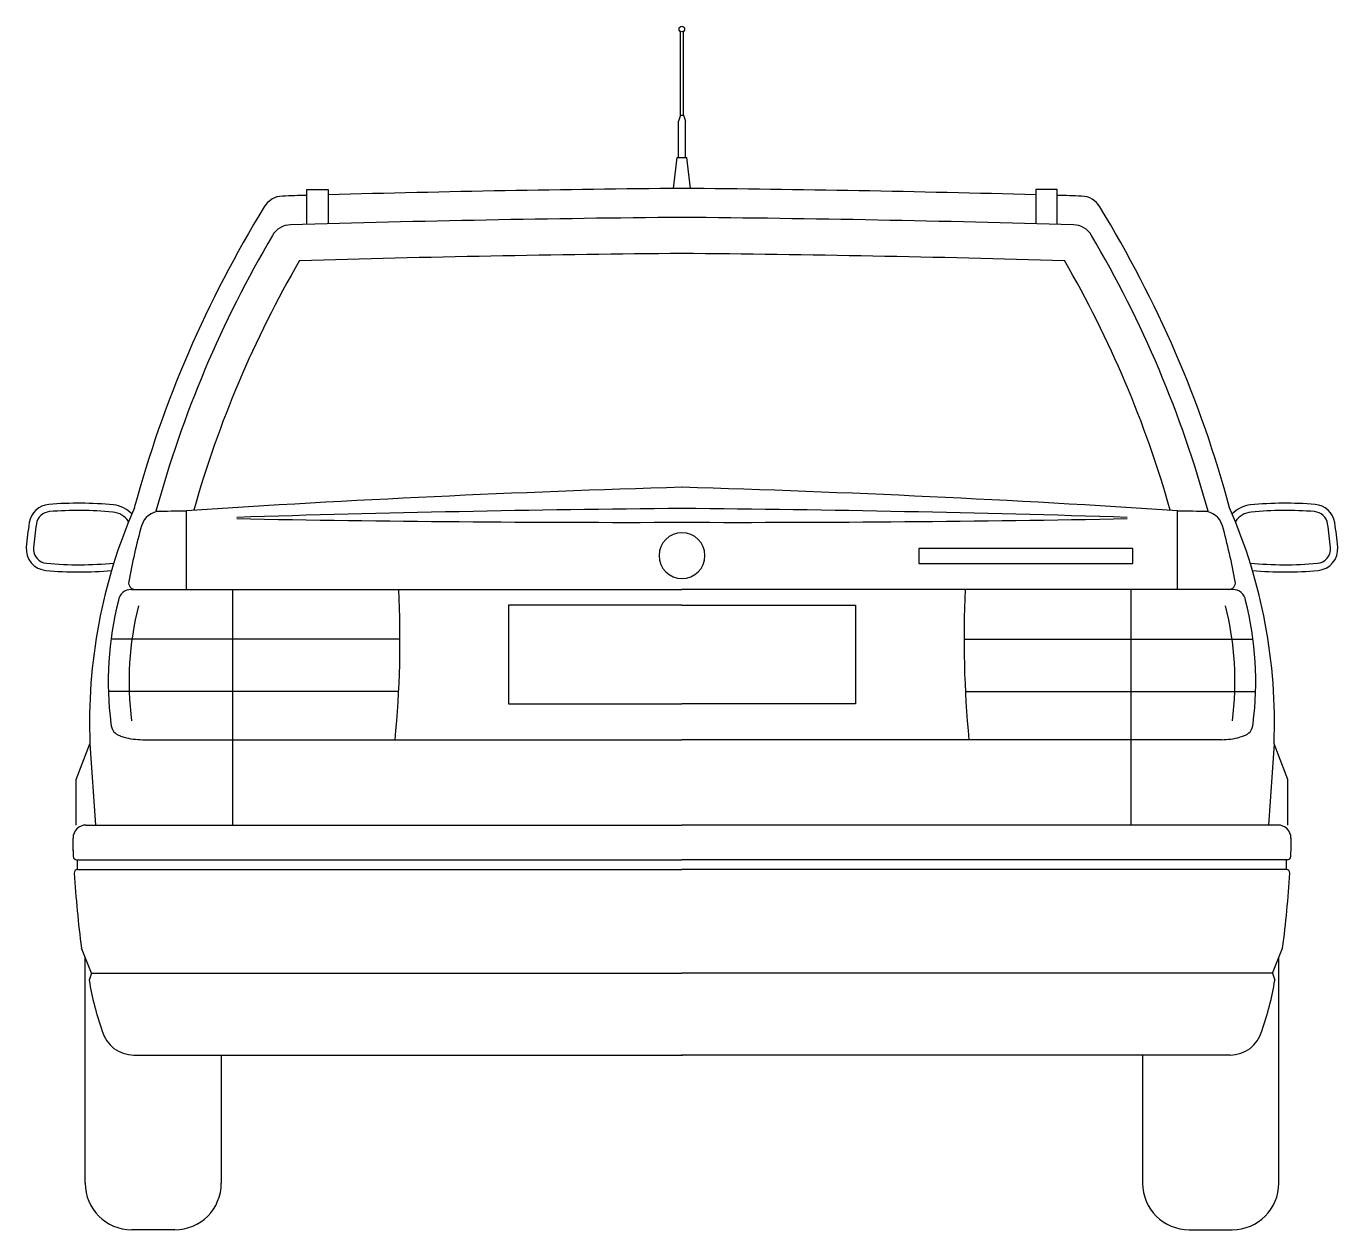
# Model space of a CAD drawing. Header units: metres. Extents: x -0.18 to 1.71, y 0 to 1.74.
import ezdxf

# ---------------------------------------------------------------- set-up
doc = ezdxf.new("R2010")
doc.units = ezdxf.units.M

msp = doc.modelspace()

# ---------------------------------------------------------------- linework, layer by layer
for p, q in [((0.7613, 1.6089), (0.7613, 1.7294)), ((0.7657, 1.6089), (0.7657, 1.7297)), ((0.7613, 1.6089), (0.7583, 1.5998)), ((0.7583, 1.5477), (0.7583, 1.5998)), ((0.7613, 1.6089), (0.7657, 1.6089)), ((0.7657, 1.6089), (0.7687, 1.5998)), ((0.7687, 1.5477), (0.7687, 1.5998)), ((0.751, 1.5028), (0.7564, 1.5477)), ((0.7564, 1.5477), (0.7707, 1.5477)), ((0.776, 1.5028), (0.7707, 1.5477)), ((0.2217, 1.5014), (0.2528, 1.5014)), ((0.2217, 1.4929), (0.2217, 1.5014)), ((0.2528, 1.5014), (0.2528, 1.4938)), ((1.2742, 1.5014), (1.2742, 1.4938)), ((1.3053, 1.5014), (1.2742, 1.5014)), ((1.3053, 1.4929), (1.3053, 1.5014)), ((0.2217, 1.4516), (0.2217, 1.4929)), ((0.2528, 1.4938), (0.2528, 1.4526)), ((1.2742, 1.4938), (1.2742, 1.4526)), ((1.3053, 1.4516), (1.3053, 1.4929)), ((0.048, 0.9242), (0.048, 1.0378)), ((1.479, 0.9242), (1.479, 1.0378)), ((-0.0316, 0.9242), (-0.026, 0.9242)), ((-0.026, 0.9242), (0.7635, 0.9242)), ((0.1148, 0.5841), (0.1148, 0.9242)), ((1.553, 0.9242), (0.7635, 0.9242)), ((1.4122, 0.5841), (1.4122, 0.9242)), ((1.5586, 0.9242), (1.553, 0.9242)), ((0.3562, 0.8525), (-0.061, 0.8525)), ((1.1708, 0.8525), (1.588, 0.8525)), ((0.3545, 0.7769), (-0.0649, 0.7769)), ((1.1725, 0.7769), (1.5919, 0.7769)), ((-0.1115, 0.6499), (-0.0914, 0.7012)), ((-0.0914, 0.7012), (-0.0832, 0.5841)), ((-0.0474, 0.7126), (-0.0421, 0.7111)), ((-0.0155, 0.7073), (0.7635, 0.7073)), ((1.5426, 0.7073), (0.7635, 0.7073)), ((1.5744, 0.7126), (1.5691, 0.7111)), ((1.6184, 0.7012), (1.6102, 0.5841)), ((1.6385, 0.6499), (1.6184, 0.7012)), ((-0.1115, 0.5841), (-0.1115, 0.6499)), ((1.6385, 0.5841), (1.6385, 0.6499)), ((-0.0968, 0.5841), (0.7635, 0.5841)), ((1.6238, 0.5841), (0.7635, 0.5841)), ((-0.1158, 0.5471), (-0.1158, 0.5651)), ((1.6429, 0.5471), (1.6429, 0.5651)), ((-0.1107, 0.5341), (-0.1094, 0.5341)), ((-0.1094, 0.5198), (-0.1094, 0.5341)), ((-0.1094, 0.5341), (0.7635, 0.5341)), ((1.6364, 0.5341), (0.7635, 0.5341)), ((1.6377, 0.5341), (1.6364, 0.5341)), ((1.6364, 0.5198), (1.6364, 0.5341)), ((-0.1094, 0.5198), (0.7635, 0.5198)), ((1.6364, 0.5198), (0.7635, 0.5198)), ((-0.0891, 0.3701), (-0.1037, 0.4062)), ((1.6162, 0.3701), (1.6307, 0.4062)), ((-0.0983, 0.0672), (-0.0983, 0.3928)), ((1.6253, 0.0672), (1.6253, 0.3928)), ((-0.0891, 0.3701), (-0.0926, 0.3602)), ((-0.0891, 0.3701), (0.7635, 0.3701)), ((1.6162, 0.3701), (0.7635, 0.3701)), ((1.6162, 0.3701), (1.6196, 0.3602)), ((-0.028, 0.2521), (0.7641, 0.2521)), ((0.0983, 0.2521), (0.0983, 0.0672)), ((1.555, 0.2521), (0.763, 0.2521)), ((1.4287, 0.2521), (1.4287, 0.0672)), ((0.0311, 0), (-0.0311, 0)), ((1.4959, 0), (1.5581, 0))]:
    msp.add_line(p, q)
msp.add_lwpolyline([(1.1057, 0.9834), (1.1057, 0.9614), (1.4146, 0.9614), (1.4146, 0.9834)], close=True)
for points in [[(0.7635, 0.9016), (0.513, 0.9016), (0.513, 0.7591), (0.7635, 0.7591)], [(0.7635, 0.9016), (1.014, 0.9016), (1.014, 0.7591), (0.7635, 0.7591)]]:
    msp.add_lwpolyline(points)
msp.add_circle((0.7633, 1.733), 0.00405)
for centre, radius, start, end in [((1.005, -26.1068), 27.6108, 90.50123, 91.56125), ((0.522, -26.1068), 27.6108, 88.43875, 89.49877), ((0.1875, 1.4606), 0.0313, 91.6988, 150.1842), ((1.005, -26.1068), 27.6108, 91.62568, 91.69878), ((0.522, -26.1068), 27.6108, 88.30122, 88.37432), ((1.3396, 1.4606), 0.0313, 29.8158, 88.3012), ((1.5679, 0.6106), 1.6525, 148.4117, 164.8703), ((1.005, -26.1068), 27.569, 90.50123, 91.67723), ((0.522, -26.1068), 27.569, 88.32277, 89.49877), ((-0.0409, 0.6106), 1.6525, 15.1297, 31.5883), ((0.199, 1.4192), 0.0313, 91.6772, 149.4294), ((1.328, 1.4192), 0.0313, 30.5706, 88.3228), ((1.5679, 0.6106), 1.6211, 149.4294, 164.7514), ((-0.0409, 0.6106), 1.6211, 15.2486, 30.5706), ((1.005, -26.1068), 27.5169, 90.50123, 91.65316), ((0.522, -26.1068), 27.5169, 88.34684, 89.49877), ((1.5679, 0.6106), 1.569, 149.8489, 164.1726), ((-0.0409, 0.6106), 1.569, 15.8274, 30.1511), ((1.3376, -18.6158), 19.6958, 91.67038, 93.75422), ((0.1894, -18.6158), 19.6958, 86.24578, 88.32962), ((-0.1481, 1.0156), 0.0313, 94.6694, 170.8541), ((-0.1078, 0.5217), 0.5269, 84.516, 94.6694), ((0.682, 0.732), 0.774, 156.3981, 182.2764), ((-0.0614, 1.0046), 0.0417, 43.2358, 84.516), ((0.845, 0.732), 0.774, 357.7236, 23.6019), ((1.5884, 1.0046), 0.0417, 95.484, 136.7642), ((1.6348, 0.5217), 0.5269, 85.3306, 95.484), ((1.6751, 1.0156), 0.0313, 9.1459, 85.3306), ((-0.1481, 1.0156), 0.0209, 94.6694, 170.8541), ((-0.1078, 0.5217), 0.5165, 84.516, 94.6694), ((-0.0614, 1.0046), 0.0313, 34.2576, 84.516), ((0.0106, 1.0085), 0.0285, 91.1152, 164.6024), ((-1.6839, 88.0548), 87.0342, 271.111109, 271.140198), ((1.0335, -28.5408), 29.5831, 90.52293, 91.76854), ((0.683, 30.6075), 29.5865, 268.9106, 270.15584), ((0.4935, -28.5408), 29.5831, 88.23146, 89.47707), ((0.844, 30.6075), 29.5865, 269.84416, 271.0894), ((3.2109, 88.0548), 87.0342, 268.859802, 268.888891), ((1.5164, 1.0085), 0.0285, 15.3976, 88.8848), ((1.5884, 1.0046), 0.0313, 95.484, 145.7424), ((1.6348, 0.5217), 0.5165, 85.3306, 95.484), ((1.6751, 1.0156), 0.0209, 9.1459, 85.3306), ((0.2713, 0.9481), 0.4561, 170.8541, 175.3214), ((0.2713, 0.9481), 0.4457, 170.8541, 175.3214), ((0.8901, 0.7663), 0.9408, 164.6024, 169.6463), ((0.7635, 0.973), 0.0331, 90, 270), ((0.7635, 0.973), 0.0331, 270, 90), ((0.6369, 0.7663), 0.9408, 10.3537, 15.3976), ((1.2557, 0.9481), 0.4457, 4.6786, 9.1459), ((1.2557, 0.9481), 0.4561, 4.6786, 9.1459), ((-0.1521, 0.9827), 0.0313, 175.3214, 264.8682), ((1.6791, 0.9827), 0.0313, 275.1318, 4.6786), ((-0.1521, 0.9827), 0.0209, 175.3214, 264.8682), ((1.6791, 0.9827), 0.0209, 275.1318, 4.6786), ((-0.1078, 1.4763), 0.5269, 264.8682, 275.1802), ((-0.1078, 1.4763), 0.5165, 264.8682, 275.6505), ((1.6348, 1.4763), 0.5165, 264.3495, 275.1318), ((1.6348, 1.4763), 0.5269, 264.8198, 275.1318), ((-0.026, 0.9337), 0.00952, 169.6463, 270), ((1.553, 0.9337), 0.00952, 270, 10.3537), ((-0.0316, 0.9051), 0.019, 90, 171.2468), ((-1.1252, 0.8519), 1.4815, 354.3975, 2.7954), ((2.6523, 0.8519), 1.4815, 177.2046, 185.6025), ((1.5586, 0.9051), 0.019, 8.7532, 90), ((0.4095, 0.7912), 0.4745, 165.7467, 187.3411), ((0.4095, 0.7912), 0.4445, 165.7467, 187.3411), ((1.1175, 0.7912), 0.4445, 352.6589, 14.2533), ((1.1175, 0.7912), 0.4745, 352.6589, 14.2533), ((-0.0421, 0.7309), 0.019, 180.9528, 253.7898), ((1.5691, 0.7309), 0.019, 286.2102, 359.0472), ((-0.0155, 0.8025), 0.0952, 253.7898, 270), ((1.5426, 0.8025), 0.0952, 270, 286.2102), ((-0.0968, 0.5651), 0.019, 90, 180), ((1.6238, 0.5651), 0.019, 0, 90), ((1.5107, 0.6166), 1.628, 182.4451, 182.7438), ((-0.1107, 0.5389), 0.00476, 182.7438, 270), ((1.6377, 0.5389), 0.00476, 270, 357.2562), ((0.0164, 0.6166), 1.628, 357.2562, 357.5549), ((-0.1094, 0.5151), 0.00476, 90, 183.5849), ((1.5107, 0.6166), 1.628, 183.5849, 187.4239), ((0.0164, 0.6166), 1.628, 352.5761, 356.4151), ((1.6364, 0.5151), 0.00476, 356.4151, 90), ((0.3385, 0.4317), 0.437, 189.42, 199.3618), ((1.1885, 0.4317), 0.437, 340.6382, 350.58), ((-0.028, 0.2997), 0.0476, 195.6827, 270), ((1.555, 0.2997), 0.0476, 270, 344.3173), ((-0.0311, 0.0672), 0.0672, 180, 270), ((0.0311, 0.0672), 0.0672, 270, 0), ((1.4959, 0.0672), 0.0672, 180, 270), ((1.5581, 0.0672), 0.0672, 270, 0)]:
    msp.add_arc(centre, radius, start, end)

doc.saveas('drawing.dxf')
